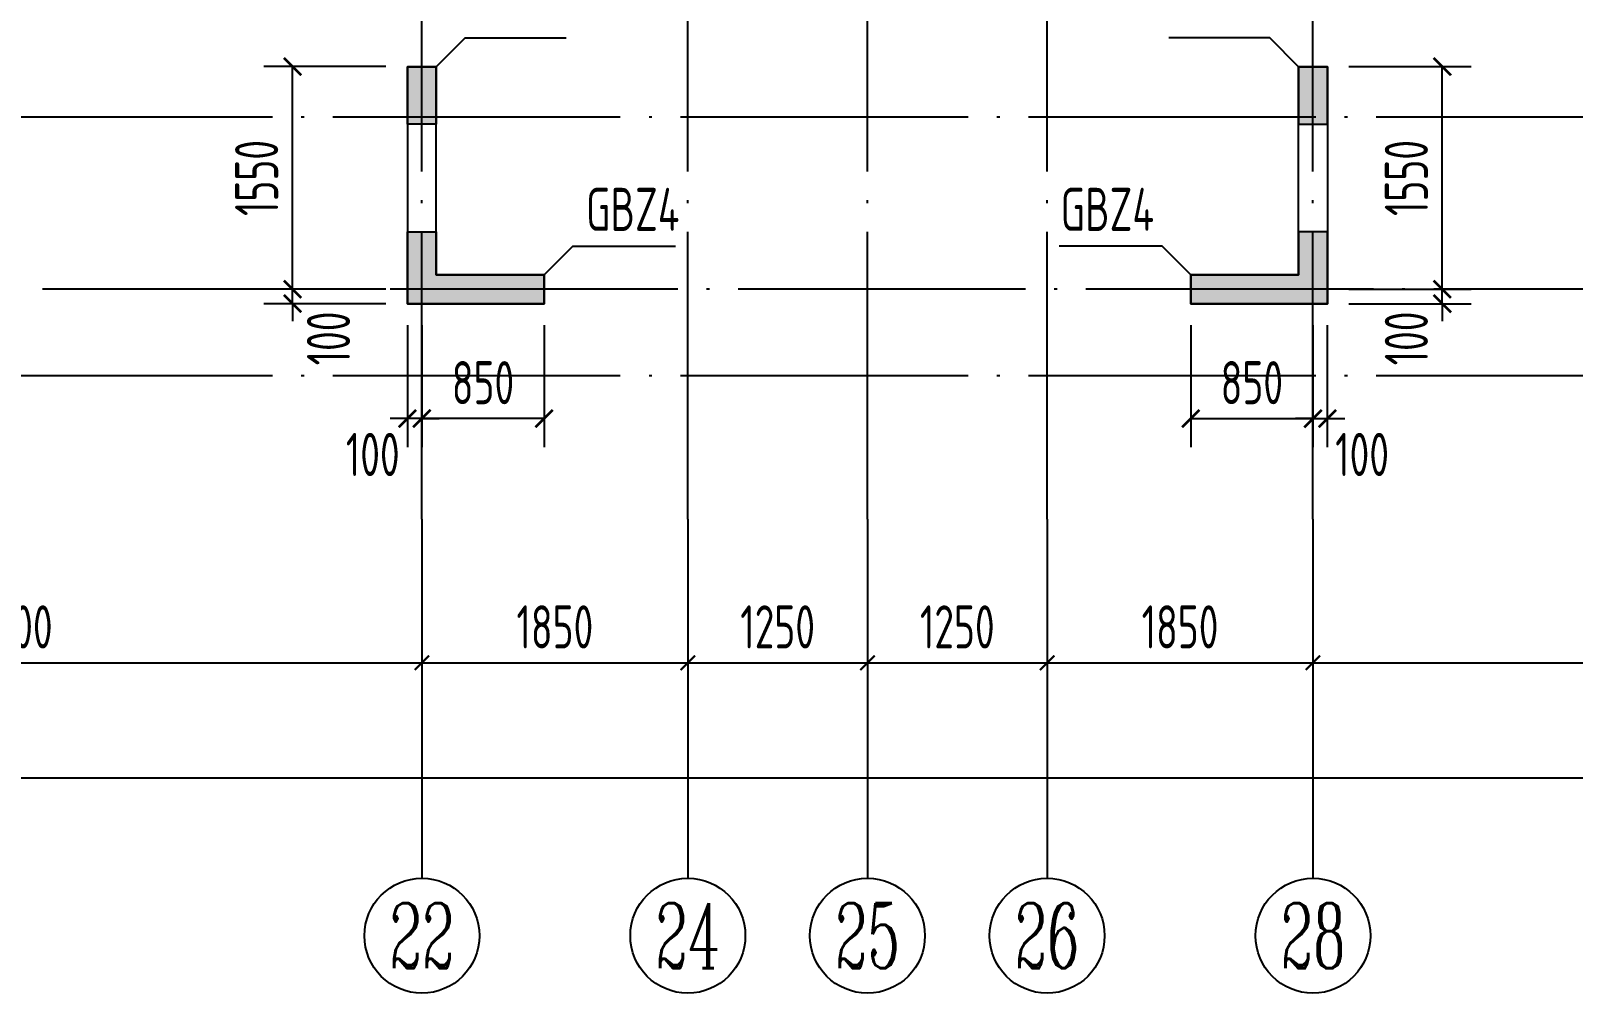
# Model space of a CAD drawing. Extents: x 826826 to 1642106, y -156213 to 399140.
# Drawn here: x 1202123 to 1212855, y 116116 to 122815 of the extents above; entities that cross this region are included whole.
import ezdxf
from ezdxf.enums import TextEntityAlignment as Align

# ---------------------------------------------------------------- set-up
doc = ezdxf.new("R2010")
doc.units = 0
doc.header["$LTSCALE"] = 1000
doc.linetypes.add('DOTE', pattern=[2.42, 2, -0.2, 0.02, -0.2])
doc.layers.get('0').update_dxf_attribs({"linetype": 'CONTINUOUS'})
doc.layers.get('DEFPOINTS').update_dxf_attribs({"linetype": 'CONTINUOUS'})
for name, color, linetype in [('A-AXIS', 1, 'CONTINUOUS'), ('A-DOTE', 10, 'DOTE'), ('AXIS_TEXT', 4, 'CONTINUOUS'), ('S-Q墙实线', 6, 'CONTINUOUS'), ('S-Q墙标注', 3, 'CONTINUOUS'), ('S-X详图填充', 252, 'CONTINUOUS'), ('S-X详图实线', 4, 'CONTINUOUS'), ('S-Y一般标注', 3, 'CONTINUOUS'), ('S-Z柱编号', 6, 'CONTINUOUS')]:
    doc.layers.add(name, color=color, linetype=linetype)
doc.styles.add('_TCH_AXIS', font='COMPLEX', dxfattribs={"bigfont": 'GBCBIG'})
doc.styles.add('COMPLEX', font='COMPLEX')
doc.styles.add('TSSD_DIMENSION', font='Tssdeng.shx', dxfattribs={"width": 0.7, "bigfont": 'tssdchn.shx'})
doc.styles.add('TSSD_REIN', font='tssdeng.shx', dxfattribs={"width": 0.7, "height": 300, "bigfont": 'tssdchn.shx'})
doc.styles.add('结构文字', font='zstxt.shx', dxfattribs={"width": 0.7, "bigfont": 'zshz.shx'})
doc.dimstyles.new('STRUCK', dxfattribs={"dimtxt": 400, "dimasz": 121, "dimexe": 200, "dimexo": 150, "dimgap": 115, "dimtad": 1, "dimdec": 0, "dimdsep": 46, "dimtxsty": '结构文字', "dimblk": 'ARCHTICK', "dimcen": 400, "dimclrd": 3, "dimclre": 3, "dimclrt": 7, "dimadec": 0, "dimazin": 0, "dimtfac": 1, "dimtdec": 0, "dimtix": 1, "dimtmove": 2, "dimatfit": 3, "dimldrblk": '_DIMX', "dimfxl": 0, "dimtolj": 1, "dimtzin": 0, "dimarcsym": 0})
doc.dimstyles.new('TSSD_100_100$0', dxfattribs={"dimtxt": 300, "dimasz": 80, "dimexe": 100, "dimexo": 250, "dimgap": 100, "dimtad": 1, "dimdec": 0, "dimzin": 0, "dimdsep": 46, "dimtxsty": 'TSSD_DIMENSION', "dimblk": 'ARCHTICK', "dimcen": 0, "dimdle": 100, "dimclrd": 3, "dimclre": 3, "dimclrt": 7, "dimadec": 0, "dimazin": 0, "dimtfac": 1, "dimtdec": 0, "dimtix": 1, "dimtmove": 2, "dimatfit": 3, "dimldrblk": 'ARCHTICK', "dimfxl": 0, "dimtolj": 1, "dimtzin": 0, "dimarcsym": 0})

# ---------------------------------------------------------------- blocks, each defined once
blk = doc.blocks.new('_ArchTick')
at = {"color": 0, "linetype": 'ByBlock', "const_width": 0.15}
blk.add_lwpolyline([(-0.5, -0.5), (0.5, 0.5)], dxfattribs=at)
blk = doc.blocks.new('*D871')
at = {"layer": 'DEFPOINTS', "color": 0}
for p in [(44000, 3300), (49700, 3300), (49700, 2300)]:
    blk.add_point(p, dxfattribs=at)
at = {"layer": 'S-Y一般标注', "color": 0, "lineweight": -2}
for p, q in [((44000, 3050), (44000, 2200)), ((49700, 3050), (49700, 2200)), ((43900, 2300), (49800, 2300))]:
    blk.add_line(p, q, dxfattribs=at)
at = {"layer": 'S-Y一般标注', "color": 0, "lineweight": -2, "xscale": 100, "yscale": 100, "zscale": 100, "rotation": 180}
blk.add_blockref('_ArchTick', (44000, 2300), dxfattribs=at)
at = {"layer": 'S-Y一般标注', "color": 0, "lineweight": -2, "xscale": 100, "yscale": 100, "zscale": 100}
blk.add_blockref('_ArchTick', (49700, 2300), dxfattribs=at)
at = {"layer": 'S-Y一般标注', "color": 7, "insert": (46850, 2550), "char_height": 300, "attachment_point": 5, "style": 'TSSD_DIMENSION'}
blk.add_mtext('\\A1;5700', dxfattribs=at)
blk = doc.blocks.new('*D872')
at = {"layer": 'DEFPOINTS', "color": 0}
for p in [(42150, 3300), (44000, 3300), (44000, 2300)]:
    blk.add_point(p, dxfattribs=at)
at = {"layer": 'S-Y一般标注', "color": 0, "lineweight": -2}
for p, q in [((42150, 3050), (42150, 2200)), ((44000, 3050), (44000, 2200)), ((42050, 2300), (44100, 2300))]:
    blk.add_line(p, q, dxfattribs=at)
at = {"layer": 'S-Y一般标注', "color": 0, "lineweight": -2, "xscale": 100, "yscale": 100, "zscale": 100, "rotation": 180}
blk.add_blockref('_ArchTick', (42150, 2300), dxfattribs=at)
at = {"layer": 'S-Y一般标注', "color": 0, "lineweight": -2, "xscale": 100, "yscale": 100, "zscale": 100}
blk.add_blockref('_ArchTick', (44000, 2300), dxfattribs=at)
at = {"layer": 'S-Y一般标注', "color": 7, "insert": (43075, 2550), "char_height": 300, "attachment_point": 5, "style": 'TSSD_DIMENSION'}
blk.add_mtext('\\A1;1850', dxfattribs=at)
blk = doc.blocks.new('*D873')
at = {"layer": 'DEFPOINTS', "color": 0}
for p in [(37800, 3300), (39650, 3300), (39650, 2300)]:
    blk.add_point(p, dxfattribs=at)
at = {"layer": 'S-Y一般标注', "color": 0, "lineweight": -2}
for p, q in [((37800, 3050), (37800, 2200)), ((39650, 3050), (39650, 2200)), ((37700, 2300), (39750, 2300))]:
    blk.add_line(p, q, dxfattribs=at)
at = {"layer": 'S-Y一般标注', "color": 0, "lineweight": -2, "xscale": 100, "yscale": 100, "zscale": 100, "rotation": 180}
blk.add_blockref('_ArchTick', (37800, 2300), dxfattribs=at)
at = {"layer": 'S-Y一般标注', "color": 0, "lineweight": -2, "xscale": 100, "yscale": 100, "zscale": 100}
blk.add_blockref('_ArchTick', (39650, 2300), dxfattribs=at)
at = {"layer": 'S-Y一般标注', "color": 7, "insert": (38725, 2550), "char_height": 300, "attachment_point": 5, "style": 'TSSD_DIMENSION'}
blk.add_mtext('\\A1;1850', dxfattribs=at)
blk = doc.blocks.new('*D874')
at = {"layer": 'DEFPOINTS', "color": 0}
for p in [(32100, 3300), (37800, 3300), (37800, 2300)]:
    blk.add_point(p, dxfattribs=at)
at = {"layer": 'S-Y一般标注', "color": 0, "lineweight": -2}
for p, q in [((32100, 3050), (32100, 2200)), ((37800, 3050), (37800, 2200)), ((32000, 2300), (37900, 2300))]:
    blk.add_line(p, q, dxfattribs=at)
at = {"layer": 'S-Y一般标注', "color": 0, "lineweight": -2, "xscale": 100, "yscale": 100, "zscale": 100, "rotation": 180}
blk.add_blockref('_ArchTick', (32100, 2300), dxfattribs=at)
at = {"layer": 'S-Y一般标注', "color": 0, "lineweight": -2, "xscale": 100, "yscale": 100, "zscale": 100}
blk.add_blockref('_ArchTick', (37800, 2300), dxfattribs=at)
at = {"layer": 'S-Y一般标注', "color": 7, "insert": (34950, 2550), "char_height": 300, "attachment_point": 5, "style": 'TSSD_DIMENSION'}
blk.add_mtext('\\A1;5700', dxfattribs=at)
blk = doc.blocks.new('*D918')
at = {"layer": 'DEFPOINTS', "color": 0}
for p in [(4300.000008, 3300.000008), (53100.000008, 3300.000008), (53100.000008, 1500.000008)]:
    blk.add_point(p, dxfattribs=at)
at = {"layer": 'S-Y一般标注', "color": 0, "lineweight": -2}
for p, q in [((4300.000008, 3050.000008), (4300.000008, 1400.000008)), ((53100.000008, 3050.000008), (53100.000008, 1400.000008)), ((4200.000008, 1500.000008), (53200.000008, 1500.000008))]:
    blk.add_line(p, q, dxfattribs=at)
at = {"layer": 'S-Y一般标注', "color": 0, "lineweight": -2, "xscale": 100, "yscale": 100, "zscale": 100, "rotation": 180}
blk.add_blockref('_ArchTick', (4300.000008, 1500.000008), dxfattribs=at)
at = {"layer": 'S-Y一般标注', "color": 0, "lineweight": -2, "xscale": 100, "yscale": 100, "zscale": 100}
blk.add_blockref('_ArchTick', (53100.000008, 1500.000008), dxfattribs=at)
at = {"layer": 'S-Y一般标注', "color": 7, "insert": (28700.000008, 1750.000008), "char_height": 300, "attachment_point": 5, "style": 'TSSD_DIMENSION'}
blk.add_mtext('\\A1;48800', dxfattribs=at)
blk = doc.blocks.new('_AXISO')
blk.add_circle((0, 0), 0.5)
at = {"layer": 'AXIS_TEXT', "style": 'COMPLEX', "width": 1.041667}
blk.add_attdef('A', text='', height=0.56, dxfattribs=at).set_placement((-0.25, -0.28), (0.25, -0.28), align=Align.FIT)
blk = doc.blocks.new('*D921')
at = {"layer": 'DEFPOINTS', "color": 0}
for p in [(39650, 3300), (40900, 3300), (40900, 2300)]:
    blk.add_point(p, dxfattribs=at)
at = {"layer": 'S-Y一般标注', "color": 0, "lineweight": -2}
for p, q in [((39650, 3050), (39650, 2200)), ((40900, 3050), (40900, 2200)), ((39550, 2300), (41000, 2300))]:
    blk.add_line(p, q, dxfattribs=at)
at = {"layer": 'S-Y一般标注', "color": 0, "lineweight": -2, "xscale": 100, "yscale": 100, "zscale": 100, "rotation": 180}
blk.add_blockref('_ArchTick', (39650, 2300), dxfattribs=at)
at = {"layer": 'S-Y一般标注', "color": 0, "lineweight": -2, "xscale": 100, "yscale": 100, "zscale": 100}
blk.add_blockref('_ArchTick', (40900, 2300), dxfattribs=at)
at = {"layer": 'S-Y一般标注', "color": 7, "insert": (40275, 2550), "char_height": 300, "attachment_point": 5, "style": 'TSSD_DIMENSION'}
blk.add_mtext('\\A1;1250', dxfattribs=at)
blk = doc.blocks.new('*D922')
at = {"layer": 'DEFPOINTS', "color": 0}
for p in [(40900, 3300), (42150, 3300), (42150, 2300)]:
    blk.add_point(p, dxfattribs=at)
at = {"layer": 'S-Y一般标注', "color": 0, "lineweight": -2}
for p, q in [((40900, 3050), (40900, 2200)), ((42150, 3050), (42150, 2200)), ((40800, 2300), (42250, 2300))]:
    blk.add_line(p, q, dxfattribs=at)
at = {"layer": 'S-Y一般标注', "color": 0, "lineweight": -2, "xscale": 100, "yscale": 100, "zscale": 100, "rotation": 180}
blk.add_blockref('_ArchTick', (40900, 2300), dxfattribs=at)
at = {"layer": 'S-Y一般标注', "color": 0, "lineweight": -2, "xscale": 100, "yscale": 100, "zscale": 100}
blk.add_blockref('_ArchTick', (42150, 2300), dxfattribs=at)
at = {"layer": 'S-Y一般标注', "color": 7, "insert": (41525, 2550), "char_height": 300, "attachment_point": 5, "style": 'TSSD_DIMENSION'}
blk.add_mtext('\\A1;1250', dxfattribs=at)
blk = doc.blocks.new('*D637')
at = {"layer": 'DEFPOINTS', "color": 0}
for p in [(1211144, 121016), (1211944, 121016), (1211144, 120916)]:
    blk.add_point(p, dxfattribs=at)
at = {"layer": 'S-Q墙标注', "color": 3, "lineweight": -2}
for p, q in [((1211944, 121016), (1211944, 121137)), ((1211294, 121016), (1212144, 121016)), ((1211944, 120916), (1211944, 121016)), ((1211294, 120916), (1212144, 120916)), ((1211944, 120916), (1211944, 120795))]:
    blk.add_line(p, q, dxfattribs=at)
at = {"layer": 'S-Q墙标注', "color": 3, "lineweight": -2, "xscale": 121, "yscale": 121, "zscale": 121}
for p, rotation in [((1211944, 121016), 270), ((1211944, 120916), 90)]:
    blk.add_blockref('_ArchTick', p, dxfattribs=dict(at, rotation=rotation))
at = {"layer": 'S-Q墙标注', "color": 7, "insert": (1211694, 120674), "char_height": 300, "attachment_point": 5, "rotation": 90, "style": 'TSSD_REIN'}
blk.add_mtext('\\A1;100', dxfattribs=at)
blk = doc.blocks.new('_DIMX')
blk.add_line((-150, 0), (150, 0))
at = {"const_width": 50}
blk.add_lwpolyline([(-70, -70), (70, 70)], dxfattribs=at)
blk = doc.blocks.new('*D638')
at = {"layer": 'DEFPOINTS', "color": 0}
for p in [(1211144, 122566), (1211944, 122566), (1211144, 121016)]:
    blk.add_point(p, dxfattribs=at)
at = {"layer": 'S-Q墙标注', "color": 3, "lineweight": -2}
for p, q in [((1211294, 122566), (1212144, 122566)), ((1211944, 121016), (1211944, 122566)), ((1211294, 121016), (1212144, 121016))]:
    blk.add_line(p, q, dxfattribs=at)
at = {"layer": 'S-Q墙标注', "color": 3, "lineweight": -2, "xscale": 121, "yscale": 121, "zscale": 121}
for p, rotation in [((1211944, 122566), 90), ((1211944, 121016), 270)]:
    blk.add_blockref('_ArchTick', p, dxfattribs=dict(at, rotation=rotation))
at = {"layer": 'S-Q墙标注', "color": 7, "insert": (1211694, 121791), "char_height": 300, "attachment_point": 5, "rotation": 90, "style": 'TSSD_REIN'}
blk.add_mtext('\\A1;1550', dxfattribs=at)
blk = doc.blocks.new('*D639')
at = {"layer": 'DEFPOINTS', "color": 0}
for p in [(1210194, 120916), (1211044, 120916), (1211044, 120116)]:
    blk.add_point(p, dxfattribs=at)
at = {"layer": 'S-Q墙标注', "color": 3, "lineweight": -2}
for p, q in [((1210194, 120766), (1210194, 119916)), ((1211044, 120766), (1211044, 119916)), ((1210194, 120116), (1211044, 120116))]:
    blk.add_line(p, q, dxfattribs=at)
at = {"layer": 'S-Q墙标注', "color": 3, "lineweight": -2, "xscale": 121, "yscale": 121, "zscale": 121, "rotation": 180}
blk.add_blockref('_ArchTick', (1210194, 120116), dxfattribs=at)
at = {"layer": 'S-Q墙标注', "color": 3, "lineweight": -2, "xscale": 121, "yscale": 121, "zscale": 121}
blk.add_blockref('_ArchTick', (1211044, 120116), dxfattribs=at)
at = {"layer": 'S-Q墙标注', "color": 7, "insert": (1210619, 120366), "char_height": 300, "attachment_point": 5, "style": 'TSSD_REIN'}
blk.add_mtext('\\A1;850', dxfattribs=at)
blk = doc.blocks.new('*D640')
at = {"layer": 'DEFPOINTS', "color": 0}
for p in [(1211044, 120916), (1211144, 120916), (1211144, 120116)]:
    blk.add_point(p, dxfattribs=at)
at = {"layer": 'S-Q墙标注', "color": 3, "lineweight": -2}
for p, q in [((1211044, 120766), (1211044, 119916)), ((1211144, 120766), (1211144, 119916)), ((1211044, 120116), (1210923, 120116)), ((1211044, 120116), (1211144, 120116)), ((1211144, 120116), (1211265, 120116))]:
    blk.add_line(p, q, dxfattribs=at)
at = {"layer": 'S-Q墙标注', "color": 3, "lineweight": -2, "xscale": 121, "yscale": 121, "zscale": 121}
blk.add_blockref('_ArchTick', (1211044, 120116), dxfattribs=at)
at = {"layer": 'S-Q墙标注', "color": 3, "lineweight": -2, "xscale": 121, "yscale": 121, "zscale": 121, "rotation": 180}
blk.add_blockref('_ArchTick', (1211144, 120116), dxfattribs=at)
at = {"layer": 'S-Q墙标注', "color": 7, "insert": (1211386, 119866), "char_height": 300, "attachment_point": 5, "style": 'TSSD_REIN'}
blk.add_mtext('\\A1;100', dxfattribs=at)
blk = doc.blocks.new('*D641')
at = {"layer": 'DEFPOINTS', "color": 0}
for p in [(1203944, 121016), (1204744, 121016), (1204744, 120916)]:
    blk.add_point(p, dxfattribs=at)
at = {"layer": 'S-Q墙标注', "color": 3, "lineweight": -2}
for p, q in [((1203944, 121016), (1203944, 121137)), ((1204594, 121016), (1203744, 121016)), ((1203944, 120916), (1203944, 121016)), ((1204594, 120916), (1203744, 120916)), ((1203944, 120916), (1203944, 120795))]:
    blk.add_line(p, q, dxfattribs=at)
at = {"layer": 'S-Q墙标注', "color": 3, "lineweight": -2, "xscale": 121, "yscale": 121, "zscale": 121}
for p, rotation in [((1203944, 121016), 270), ((1203944, 120916), 90)]:
    blk.add_blockref('_ArchTick', p, dxfattribs=dict(at, rotation=rotation))
at = {"layer": 'S-Q墙标注', "color": 7, "insert": (1204194, 120674), "char_height": 300, "attachment_point": 5, "rotation": 90, "style": 'TSSD_REIN'}
blk.add_mtext('\\A1;100', dxfattribs=at)
blk = doc.blocks.new('*D642')
at = {"layer": 'DEFPOINTS', "color": 0}
for p in [(1203944, 122566), (1204744, 122566), (1204744, 121016)]:
    blk.add_point(p, dxfattribs=at)
at = {"layer": 'S-Q墙标注', "color": 3, "lineweight": -2}
for p, q in [((1204594, 122566), (1203744, 122566)), ((1203944, 121016), (1203944, 122566)), ((1204594, 121016), (1203744, 121016))]:
    blk.add_line(p, q, dxfattribs=at)
at = {"layer": 'S-Q墙标注', "color": 3, "lineweight": -2, "xscale": 121, "yscale": 121, "zscale": 121}
for p, rotation in [((1203944, 122566), 90), ((1203944, 121016), 270)]:
    blk.add_blockref('_ArchTick', p, dxfattribs=dict(at, rotation=rotation))
at = {"layer": 'S-Q墙标注', "color": 7, "insert": (1203694, 121791), "char_height": 300, "attachment_point": 5, "rotation": 90, "style": 'TSSD_REIN'}
blk.add_mtext('\\A1;1550', dxfattribs=at)
blk = doc.blocks.new('*D643')
at = {"layer": 'DEFPOINTS', "color": 0}
for p in [(1204844, 120916), (1205694, 120916), (1204844, 120116)]:
    blk.add_point(p, dxfattribs=at)
at = {"layer": 'S-Q墙标注', "color": 3, "lineweight": -2}
for p, q in [((1204844, 120766), (1204844, 119916)), ((1205694, 120766), (1205694, 119916)), ((1205694, 120116), (1204844, 120116))]:
    blk.add_line(p, q, dxfattribs=at)
at = {"layer": 'S-Q墙标注', "color": 3, "lineweight": -2, "xscale": 121, "yscale": 121, "zscale": 121, "rotation": 180}
blk.add_blockref('_ArchTick', (1204844, 120116), dxfattribs=at)
at = {"layer": 'S-Q墙标注', "color": 3, "lineweight": -2, "xscale": 121, "yscale": 121, "zscale": 121}
blk.add_blockref('_ArchTick', (1205694, 120116), dxfattribs=at)
at = {"layer": 'S-Q墙标注', "color": 7, "insert": (1205269, 120366), "char_height": 300, "attachment_point": 5, "style": 'TSSD_REIN'}
blk.add_mtext('\\A1;850', dxfattribs=at)
blk = doc.blocks.new('*D644')
at = {"layer": 'DEFPOINTS', "color": 0}
for p in [(1204744, 120916), (1204844, 120916), (1204744, 120116)]:
    blk.add_point(p, dxfattribs=at)
at = {"layer": 'S-Q墙标注', "color": 3, "lineweight": -2}
for p, q in [((1204744, 120766), (1204744, 119916)), ((1204844, 120766), (1204844, 119916)), ((1204744, 120116), (1204623, 120116)), ((1204844, 120116), (1204744, 120116)), ((1204844, 120116), (1204965, 120116))]:
    blk.add_line(p, q, dxfattribs=at)
at = {"layer": 'S-Q墙标注', "color": 3, "lineweight": -2, "xscale": 121, "yscale": 121, "zscale": 121}
blk.add_blockref('_ArchTick', (1204744, 120116), dxfattribs=at)
at = {"layer": 'S-Q墙标注', "color": 3, "lineweight": -2, "xscale": 121, "yscale": 121, "zscale": 121, "rotation": 180}
blk.add_blockref('_ArchTick', (1204844, 120116), dxfattribs=at)
at = {"layer": 'S-Q墙标注', "color": 7, "insert": (1204502, 119866), "char_height": 300, "attachment_point": 5, "style": 'TSSD_REIN'}
blk.add_mtext('\\A1;100', dxfattribs=at)
blk = doc.blocks.new('20210801.08533475')
at = {"layer": 'A-AXIS'}
for p, q in [((37800, 3300), (37800, 800)), ((39650, 3300), (39650, 800)), ((40900, 3300), (40900, 800)), ((42150, 3300), (42150, 800)), ((44000, 3300), (44000, 800))]:
    blk.add_line(p, q, dxfattribs=at)
at = {"layer": 'A-DOTE'}
for p, q in [((37800, 3300), (37800, 19800)), ((44000, 3300), (44000, 19800)), ((39650, 3300), (39650, 10200)), ((42150, 3300), (42150, 10200)), ((40900, 3300), (40900, 8100)), ((3300, 6100), (54100, 6100)), ((54100, 4900), (3300, 4900)), ((3300, 4300), (54100, 4300))]:
    blk.add_line(p, q, dxfattribs=at)
at = {"layer": 'A-AXIS'}
ref = blk.add_blockref('_AXISO', (37800, 400), dxfattribs=dict(at, xscale=800, yscale=800, zscale=800))
ref.add_attrib('A', '22', dxfattribs={"layer": 'AXIS_TEXT', "height": 452.55, "style": '_TCH_AXIS', "width": 0.617647}).set_placement((37573.7, 173.7), (38026.3, 173.7), align=Align.FIT)
ref = blk.add_blockref('_AXISO', (39650, 400), dxfattribs=dict(at, xscale=800, yscale=800, zscale=800))
ref.add_attrib('A', '24', dxfattribs={"layer": 'AXIS_TEXT', "height": 452.55, "style": '_TCH_AXIS', "width": 0.583333}).set_placement((39423.7, 173.7), (39876.3, 173.7), align=Align.FIT)
ref = blk.add_blockref('_AXISO', (40900, 400), dxfattribs=dict(at, xscale=800, yscale=800, zscale=800))
ref.add_attrib('A', '25', dxfattribs={"layer": 'AXIS_TEXT', "height": 452.55, "style": '_TCH_AXIS', "width": 0.617647}).set_placement((40673.7, 173.7), (41126.3, 173.7), align=Align.FIT)
ref = blk.add_blockref('_AXISO', (42150, 400), dxfattribs=dict(at, xscale=800, yscale=800, zscale=800))
ref.add_attrib('A', '26', dxfattribs={"layer": 'AXIS_TEXT', "height": 452.55, "style": '_TCH_AXIS', "width": 0.617647}).set_placement((41923.7, 173.7), (42376.3, 173.7), align=Align.FIT)
ref = blk.add_blockref('_AXISO', (44000, 400), dxfattribs=dict(at, xscale=800, yscale=800, zscale=800))
ref.add_attrib('A', '28', dxfattribs={"layer": 'AXIS_TEXT', "height": 452.55, "style": '_TCH_AXIS', "width": 0.617647}).set_placement((43773.7, 173.7), (44226.3, 173.7), align=Align.FIT)
at = {"layer": 'S-Y一般标注'}
for p1, p2, distance, picture, middle in [((4300, 3300), (53100, 3300), -1800, '*D918', (28700, 1750)), ((32100, 3300), (37800, 3300), -1000, '*D874', (34950, 2550)), ((37800, 3300), (39650, 3300), -1000, '*D873', (38725, 2550)), ((39650, 3300), (40900, 3300), -1000, '*D921', (40275, 2550)), ((40900, 3300), (42150, 3300), -1000, '*D922', (41525, 2550)), ((42150, 3300), (44000, 3300), -1000, '*D872', (43075, 2550)), ((44000, 3300), (49700, 3300), -1000, '*D871', (46850, 2550))]:
    dim = blk.add_aligned_dim(p1=p1, p2=p2, distance=distance, dimstyle='TSSD_100_100$0', override={"dimasz": 100, "dimclrd": 0, "dimclre": 0}, dxfattribs=at)
    dim.commit()
    dim.dimension.update_dxf_attribs({"geometry": picture, "text_midpoint": middle})

msp = doc.modelspace()

# ---------------------------------------------------------------- hatches: boundary and pattern name
at = {"layer": 'S-X详图填充'}
h = msp.add_hatch(color=256, dxfattribs=at)
h.dxf.hatch_style = 1
h.paths.add_polyline_path([(1204944.36, 122165.81), (1204744.36, 122165.81), (1204744.36, 122565.81), (1204944.36, 122565.81)])
h = msp.add_hatch(color=256, dxfattribs=at)
h.dxf.hatch_style = 1
h.paths.add_polyline_path([(1210944.35, 122165.81), (1211144.35, 122165.81), (1211144.35, 122565.81), (1210944.35, 122565.81)])
h = msp.add_hatch(color=256, dxfattribs=at)
h.dxf.hatch_style = 1
h.paths.add_polyline_path([(1204944.36, 121115.81), (1205694.36, 121115.81), (1205694.36, 120915.81), (1204744.36, 120915.81), (1204744.36, 121415.81), (1204944.36, 121415.81)])
h = msp.add_hatch(color=256, dxfattribs=at)
h.dxf.hatch_style = 1
h.paths.add_polyline_path([(1210944.35, 121115.81), (1210194.35, 121115.81), (1210194.35, 120915.81), (1211144.35, 120915.81), (1211144.35, 121415.81), (1210944.35, 121415.81)])

# ---------------------------------------------------------------- linework, layer by layer
at = {"layer": 'S-Q墙实线'}
for points in [[(1204744.36, 120915.81), (1205694.36, 120915.81), (1205694.36, 121115.81), (1204944.36, 121115.81), (1204944.36, 122565.81), (1204744.36, 122565.81)], [(1211144.35, 120915.81), (1210194.35, 120915.81), (1210194.35, 121115.81), (1210944.35, 121115.81), (1210944.35, 122565.81), (1211144.35, 122565.81)]]:
    msp.add_lwpolyline(points, close=True, dxfattribs=at)
at = {"layer": 'S-X详图实线'}
for points in [[(1204944.36, 122165.81), (1204744.36, 122165.81), (1204744.36, 122565.81), (1204944.36, 122565.81), (1204944.36, 122165.81)], [(1210944.35, 122165.81), (1211144.35, 122165.81), (1211144.35, 122565.81), (1210944.35, 122565.81), (1210944.35, 122165.81)], [(1204744.36, 121415.81), (1204944.36, 121415.81), (1204944.36, 121115.81), (1205694.36, 121115.81), (1205694.36, 120915.81), (1204744.36, 120915.81), (1204744.36, 121415.81)], [(1211144.35, 121415.81), (1210944.35, 121415.81), (1210944.35, 121115.81), (1210194.35, 121115.81), (1210194.35, 120915.81), (1211144.35, 120915.81), (1211144.35, 121415.81)]]:
    msp.add_lwpolyline(points, close=True, dxfattribs=at)
at = {"layer": 'S-Z柱编号', "color": 7}
for points in [[(1204944.36, 122565.81), (1205144.36, 122765.81), (1205848.23, 122765.81)], [(1210944.35, 122565.81), (1210744.35, 122765.81), (1210040.48, 122765.81)], [(1205694.36, 121115.81), (1205894.36, 121315.81), (1206609.57, 121315.81)], [(1210194.35, 121115.81), (1209994.35, 121315.81), (1209279.14, 121315.81)]]:
    msp.add_lwpolyline(points, dxfattribs=at)

# ---------------------------------------------------------------- block references
at = {"layer": 'S-Y一般标注'}
msp.add_blockref('20210801.08533475', (1167044.35, 116115.81), dxfattribs=at)

# ---------------------------------------------------------------- texts
at = {"layer": 'S-Z柱编号', "color": 7, "style": 'TSSD_REIN', "width": 0.7}
for p in [(1205986.28, 121332.66), (1209288.58, 121332.66)]:
    msp.add_text('GBZ4', height=300, dxfattribs=at).set_placement(p, align=Align.BOTTOM_LEFT)

# ---------------------------------------------------------------- dimensions: what is measured, and where the dimension line sits
at = {"layer": 'S-Q墙标注'}
for base, p1, p2, angle, picture, middle in [((1203944.36, 122565.81), (1204744.36, 121015.81), (1204744.36, 122565.81), 90, '*D642', (1203694.36, 121790.81)), ((1211944.35, 122565.81), (1211144.35, 121015.81), (1211144.35, 122565.81), 90, '*D638', (1211694.35, 121790.81)), ((1204844.37, 120115.81), (1205694.36, 120915.81), (1204844.37, 120915.81), 180, '*D643', (1205269.36, 120365.81))]:
    dim = msp.add_linear_dim(base=base, p1=p1, p2=p2, angle=angle, dimstyle='STRUCK', override={"dimtxt": 300, "dimgap": 100, "dimtxsty": 'TSSD_REIN'}, dxfattribs=at)
    dim.commit()
    dim.dimension.update_dxf_attribs({"geometry": picture, "text_midpoint": middle})
for base, p1, p2, angle, picture, middle in [((1203944.36, 121015.81), (1204744.36, 120915.81), (1204744.36, 121015.81), 90, '*D641', (1204194.36, 120673.89)), ((1211944.35, 121015.81), (1211144.35, 120915.81), (1211144.35, 121015.81), 90, '*D637', (1211694.35, 120673.89)), ((1204744.36, 120115.81), (1204844.37, 120915.81), (1204744.36, 120915.81), 180, '*D644', (1204502.44, 119865.81))]:
    dim = msp.add_linear_dim(base=base, p1=p1, p2=p2, angle=angle, dimstyle='STRUCK', override={"dimtxt": 300, "dimgap": 100, "dimtxsty": 'TSSD_REIN'}, dxfattribs=at)
    dim.commit()
    dim.dimension.update_dxf_attribs({"geometry": picture, "text_midpoint": middle, "dimtype": 160})
dim = msp.add_linear_dim(base=(1211044.34, 120115.81), p1=(1210194.35, 120915.81), p2=(1211044.34, 120915.81), dimstyle='STRUCK', override={"dimtxt": 300, "dimgap": 100, "dimtxsty": 'TSSD_REIN'}, dxfattribs=at)
dim.commit()
dim.dimension.update_dxf_attribs({"geometry": '*D639', "text_midpoint": (1210619.34, 120365.81)})
dim = msp.add_linear_dim(base=(1211144.35, 120115.81), p1=(1211044.34, 120915.81), p2=(1211144.35, 120915.81), dimstyle='STRUCK', override={"dimtxt": 300, "dimgap": 100, "dimtxsty": 'TSSD_REIN'}, dxfattribs=at)
dim.commit()
dim.dimension.update_dxf_attribs({"geometry": '*D640', "text_midpoint": (1211386.27, 119865.81), "dimtype": 160})

doc.saveas('drawing.dxf')
